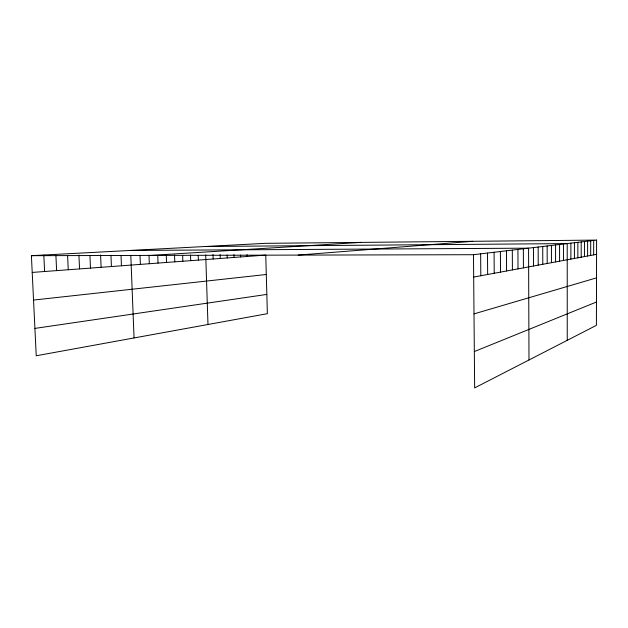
<?xml version="1.0" encoding="UTF-8"?>
<svg xmlns="http://www.w3.org/2000/svg" width="628" height="628" viewBox="0 0 628 628"><rect width="100%" height="100%" fill="white"/><g stroke="black" fill="none" stroke-linecap="round" stroke-linejoin="round"><path stroke-width="0.94" d="M574.416 258.446L574.424 242.73M577.854 257.81L577.862 242.322M581.198 257.19L581.214 241.921M584.44 256.593L584.464 241.537M587.604 256.004L587.62 241.16M590.673 255.439L590.697 240.791M593.656 254.889L593.688 240.438M596.6 240.092L596.412 325.335L474.65 387.908L473.481 254.709L596.6 240.092L265.44 243.334L31.4 255.674L36.236 355.762L267.363 313.686L265.762 255.086L32.209 272.426M474.328 351.57L596.459 302.013M473.999 313.89L596.514 277.874M473.677 277.066L596.569 254.348M34.917 328.405L266.837 294.414M33.543 300.066L266.296 274.491M298.143 255.094L472.751 241.309M150.571 255.415L361.076 242.4M205.427 246.498L567.217 243.586L567.257 340.313M130.6 250.439L528.564 248.17L528.988 359.985M31.4 255.674L473.481 254.709M43.827 255.015L44.604 271.508M55.908 255.337L56.614 270.621M78.924 255.023L79.536 268.917M67.612 255.651L68.248 269.75M100.582 254.897L101.108 267.316M89.937 255.502L90.479 268.101M121.031 255.596L121.439 265.801M110.952 255.251L111.423 266.547M140.036 255.729L140.374 264.396M130.797 255.321L134.054 337.958M157.754 255.588L158.036 263.085M149.001 255.18L149.323 263.729M174.545 254.992L174.788 261.845M166.255 255.054L166.522 262.457M190.512 254.929L190.708 260.659M182.646 255.447L182.85 261.24M213.002 254.395L213.151 258.995M205.701 254.882L207.978 324.495M198.213 255.376L198.369 260.086M227.14 255.046L227.226 257.943M220.153 254.544L220.271 258.461M247.094 254.599L247.149 256.467M240.61 255.054L240.665 256.946M233.938 254.576L234.024 257.441M494.079 252.268L494.22 273.266M487.493 253.045L487.658 274.483M480.64 253.861L480.812 275.747M512.307 250.101L512.409 269.907M506.466 250.792L506.584 270.982M500.39 251.514L500.524 272.105M523.344 248.79L523.422 267.873M517.927 249.434L518.021 268.87M547.153 245.964L547.192 263.477M542.733 246.49L542.78 264.294M538.172 247.032L538.227 265.134M533.447 247.589L533.51 266.005M563.449 244.033L563.465 260.471M559.572 244.488L559.587 261.185M555.56 244.967L555.584 261.923M551.423 245.454L551.455 262.692M570.876 243.146L570.876 259.097"/></g></svg>
